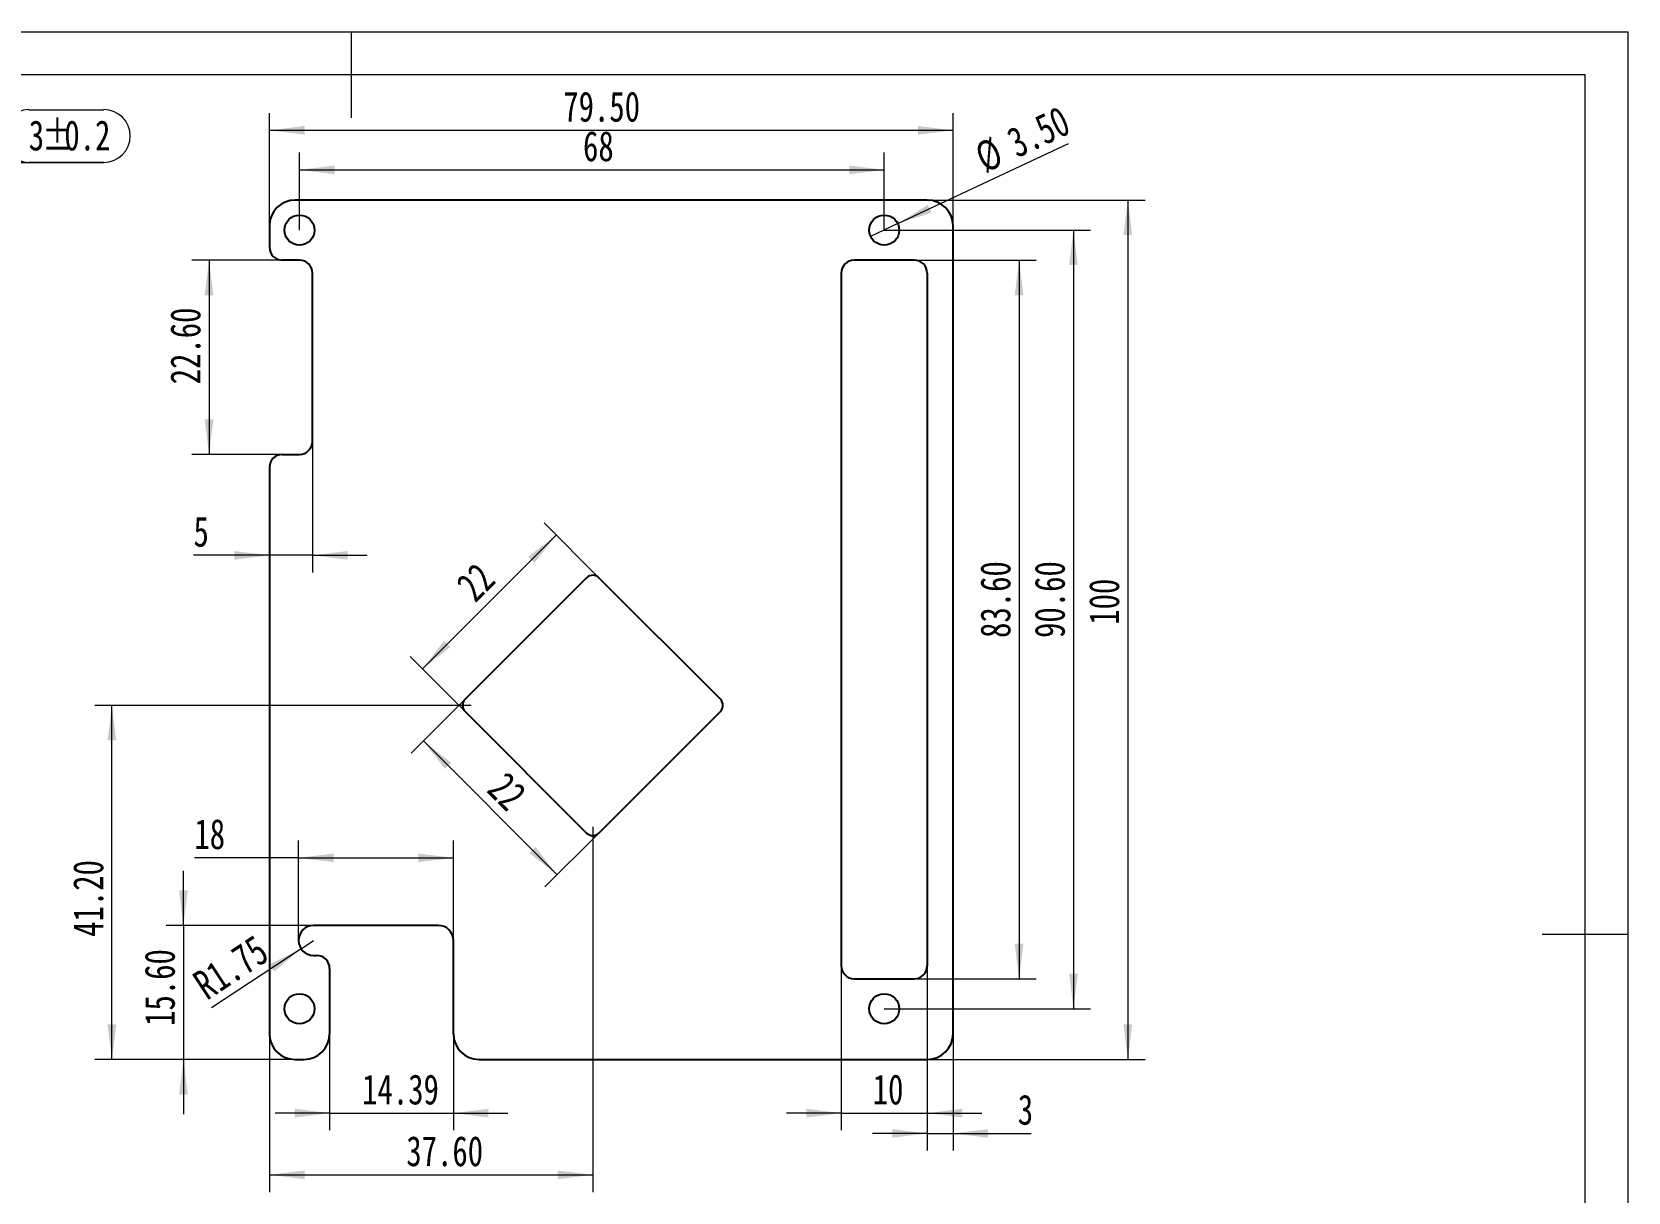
# Model space of a CAD drawing. Header units: millimetres. Extents: x 0 to 297, y 0 to 210.
# Drawn here: x 111.4 to 297, y 75 to 210 of the extents above; entities that cross this region are included whole.
import ezdxf

# ---------------------------------------------------------------- set-up
doc = ezdxf.new("R2010")
doc.units = ezdxf.units.MM
doc.header["$PDSIZE"] = -1
doc.styles.add('SLDTEXTSTYLE1', font='HYSWLONGFANGSONG.TTF')
doc.dimstyles.new('SLDDIMSTYLE0', dxfattribs={"dimtxt": 3.5, "dimasz": 4.08, "dimexe": 0, "dimexo": 0.0625, "dimgap": 0.875, "dimtad": 2, "dimrnd": 1e-09, "dimzin": 12, "dimdsep": 46, "dimtxsty": 'SLDTEXTSTYLE1', "dimsah": 1, "dimcen": 0.09, "dimadec": 0, "dimazin": 3, "dimtfac": 1, "dimtofl": 0, "dimtmove": 0, "dimatfit": 3, "dimfxl": 1, "dimfrac": 2, "dimtolj": 1, "dimtzin": 12, "dimarcsym": 0})
doc.dimstyles.new('SLDDIMSTYLE1', dxfattribs={"dimtxt": 3.5, "dimasz": 4.08, "dimexe": 0, "dimexo": 0.0625, "dimgap": 0.875, "dimtad": 2, "dimrnd": 1e-09, "dimzin": 4, "dimdsep": 46, "dimtxsty": 'SLDTEXTSTYLE1', "dimsah": 1, "dimcen": 0.09, "dimadec": 0, "dimazin": 1, "dimtfac": 1, "dimtofl": 0, "dimtmove": 0, "dimatfit": 3, "dimfxl": 1, "dimfrac": 2, "dimtolj": 1, "dimtzin": 12, "dimarcsym": 0})
doc.dimstyles.new('SLDDIMSTYLE2', dxfattribs={"dimtxt": 3.5, "dimasz": 4.08, "dimexe": 0, "dimexo": 0.0625, "dimgap": 0.875, "dimtad": 2, "dimrnd": 1e-09, "dimzin": 4, "dimdsep": 46, "dimtxsty": 'SLDTEXTSTYLE1', "dimblk1": 'NONE', "dimsah": 1, "dimcen": 0, "dimadec": 0, "dimazin": 1, "dimtfac": 1, "dimtmove": 0, "dimatfit": 3, "dimldrblk": 'NONE', "dimfxl": 1, "dimfrac": 2, "dimtolj": 1, "dimtzin": 12, "dimarcsym": 0})
doc.dimstyles.new('SLDDIMSTYLE3', dxfattribs={"dimtxt": 3.5, "dimasz": 4.08, "dimexe": 0, "dimexo": 0.0625, "dimgap": 0.875, "dimtad": 2, "dimrnd": 1e-09, "dimzin": 12, "dimdsep": 46, "dimtxsty": 'SLDTEXTSTYLE1', "dimsah": 1, "dimcen": 0.09, "dimadec": 0, "dimazin": 3, "dimtfac": 1, "dimtmove": 0, "dimatfit": 0, "dimfxl": 1, "dimfrac": 2, "dimtolj": 1, "dimtzin": 12, "dimarcsym": 0})
doc.dimstyles.new('SLDDIMSTYLE4', dxfattribs={"dimtxt": 3.5, "dimasz": 4.08, "dimexe": 0, "dimexo": 0.0625, "dimgap": 0.875, "dimtad": 2, "dimrnd": 1e-09, "dimzin": 4, "dimdsep": 46, "dimtxsty": 'SLDTEXTSTYLE1', "dimsah": 1, "dimcen": 0.09, "dimadec": 0, "dimazin": 1, "dimtfac": 1, "dimtmove": 0, "dimatfit": 0, "dimfxl": 1, "dimfrac": 2, "dimtolj": 1, "dimtzin": 12, "dimarcsym": 0})
doc.dimstyles.new('SLDDIMSTYLE5', dxfattribs={"dimtxt": 3.5, "dimasz": 4.08, "dimexe": 0, "dimexo": 0.0625, "dimgap": 0.875, "dimtad": 2, "dimrnd": 1e-09, "dimzin": 12, "dimdsep": 46, "dimtxsty": 'SLDTEXTSTYLE1', "dimsah": 1, "dimcen": 0, "dimadec": 0, "dimazin": 3, "dimtfac": 1, "dimtofl": 0, "dimtmove": 0, "dimatfit": 3, "dimfxl": 1, "dimfrac": 2, "dimtolj": 1, "dimtzin": 12, "dimarcsym": 0})

# ---------------------------------------------------------------- blocks, each defined once
blk = doc.blocks.new('_D')
at = {"color": 6, "linetype": 'Continuous', "lineweight": 18, "true_color": 0xff00ff}
for p, q in [((142.39, 104.29), (142.39, 115.9)), ((160.39, 104.29), (160.39, 115.9)), ((142.39, 113.9), (130.27, 113.9)), ((142.39, 113.9), (160.39, 113.9))]:
    blk.add_line(p, q, dxfattribs=at)
for points in [[(142.39, 113.9), (146.47, 113.4), (146.47, 114.41)], [(160.39, 113.9), (156.31, 114.41), (156.31, 113.4)]]:
    blk.add_solid(points, dxfattribs=at)
at = {"color": 6, "linetype": 'Continuous', "lineweight": 18, "true_color": 0xff00ff, "insert": (130.27, 118.42), "char_height": 3.5, "attachment_point": 1, "style": 'SLDTEXTSTYLE1'}
blk.add_mtext('18', dxfattribs=at)
blk = doc.blocks.new('_D_1')
at = {"color": 6, "linetype": 'Continuous', "lineweight": 18, "true_color": 0xff00ff}
for p, q in [((142.5, 186.94), (142.5, 195.95)), ((210.5, 186.94), (210.5, 195.95)), ((142.5, 193.95), (210.5, 193.95))]:
    blk.add_line(p, q, dxfattribs=at)
for points in [[(142.5, 193.95), (146.58, 193.44), (146.58, 194.45)], [(210.5, 193.95), (206.42, 194.45), (206.42, 193.44)]]:
    blk.add_solid(points, dxfattribs=at)
at = {"color": 6, "linetype": 'Continuous', "lineweight": 18, "true_color": 0xff00ff, "insert": (175.47, 198.46), "char_height": 3.5, "attachment_point": 1, "style": 'SLDTEXTSTYLE1'}
blk.add_mtext('68', dxfattribs=at)
blk = doc.blocks.new('_D_2')
at = {"color": 6, "linetype": 'Continuous', "lineweight": 18, "true_color": 0xff00ff}
for p, q in [((139, 187.44), (139, 200.55)), ((218.5, 187.44), (218.5, 200.55)), ((139, 198.55), (218.5, 198.55))]:
    blk.add_line(p, q, dxfattribs=at)
for points in [[(139, 198.55), (143.08, 198.04), (143.08, 199.06)], [(218.5, 198.55), (214.42, 199.06), (214.42, 198.04)]]:
    blk.add_solid(points, dxfattribs=at)
at = {"color": 6, "linetype": 'Continuous', "lineweight": 18, "true_color": 0xff00ff, "insert": (173.17, 203.06), "char_height": 3.5, "attachment_point": 1, "style": 'SLDTEXTSTYLE1'}
blk.add_mtext('79.50', dxfattribs=at)
blk = doc.blocks.new('_D_3')
at = {"color": 6, "linetype": 'Continuous', "lineweight": 18, "true_color": 0xff00ff}
for p, q in [((214, 183.44), (228.18, 183.44)), ((226.18, 183.44), (226.18, 99.84)), ((214, 99.84), (228.18, 99.84))]:
    blk.add_line(p, q, dxfattribs=at)
for points in [[(226.18, 183.44), (225.67, 179.36), (226.69, 179.36)], [(226.18, 99.84), (226.69, 103.92), (225.67, 103.92)]]:
    blk.add_solid(points, dxfattribs=at)
at = {"color": 6, "linetype": 'Continuous', "lineweight": 18, "true_color": 0xff00ff, "insert": (221.67, 139.49), "char_height": 3.5, "attachment_point": 1, "rotation": 90, "style": 'SLDTEXTSTYLE1'}
blk.add_mtext('83.60', dxfattribs=at)
blk = doc.blocks.new('_D_4')
at = {"color": 6, "linetype": 'Continuous', "lineweight": 18, "true_color": 0xff00ff}
for p, q in [((210.5, 186.94), (234.5, 186.94)), ((232.5, 186.94), (232.5, 96.34)), ((210.5, 96.34), (234.5, 96.34))]:
    blk.add_line(p, q, dxfattribs=at)
for points in [[(232.5, 186.94), (232, 182.86), (233.01, 182.86)], [(232.5, 96.34), (233.01, 100.42), (232, 100.42)]]:
    blk.add_solid(points, dxfattribs=at)
at = {"color": 6, "linetype": 'Continuous', "lineweight": 18, "true_color": 0xff00ff, "insert": (227.99, 139.49), "char_height": 3.5, "attachment_point": 1, "rotation": 90, "style": 'SLDTEXTSTYLE1'}
blk.add_mtext('90.60', dxfattribs=at)
blk = doc.blocks.new('_D_5')
at = {"color": 6, "linetype": 'Continuous', "lineweight": 18, "true_color": 0xff00ff}
for p, q in [((215.5, 190.44), (240.83, 190.44)), ((238.83, 190.44), (238.83, 90.44)), ((215.5, 90.44), (240.83, 90.44))]:
    blk.add_line(p, q, dxfattribs=at)
for points in [[(238.83, 190.44), (238.32, 186.36), (239.33, 186.36)], [(238.83, 90.44), (239.33, 94.52), (238.32, 94.52)]]:
    blk.add_solid(points, dxfattribs=at)
at = {"color": 6, "linetype": 'Continuous', "lineweight": 18, "true_color": 0xff00ff, "insert": (234.31, 141.02), "char_height": 3.5, "attachment_point": 1, "rotation": 90, "style": 'SLDTEXTSTYLE1'}
blk.add_mtext('100', dxfattribs=at)
blk = doc.blocks.new('_D_6')
at = {"color": 6, "linetype": 'Continuous', "lineweight": 18, "true_color": 0xff00ff}
for q in [(231.91, 197.03), (208.91, 186.19)]:
    blk.add_line((212.08, 187.69), q, dxfattribs=at)
blk.add_solid([(212.08, 187.69), (215.99, 188.96), (215.56, 189.88)], dxfattribs=at)
at = {"color": 6, "linetype": 'Continuous', "lineweight": 18, "true_color": 0xff00ff, "char_height": 3.5, "attachment_point": 1, "rotation": 25.2166, "style": 'SLDTEXTSTYLE1'}
for s, insert in [('3.50', (224.45, 198.46)), ('%%c', (220.72, 196.72))]:
    blk.add_mtext(s, dxfattribs=dict(at, insert=insert))
blk = doc.blocks.new('_None')
blk = doc.blocks.new('_D_7')
at = {"color": 6, "linetype": 'Continuous', "lineweight": 18, "true_color": 0xff00ff}
for p, q in [((205.5, 101.34), (205.5, 82.2)), ((215.5, 101.34), (215.5, 82.2)), ((205.5, 84.2), (199.15, 84.2)), ((205.5, 84.2), (215.5, 84.2)), ((215.5, 84.2), (221.85, 84.2))]:
    blk.add_line(p, q, dxfattribs=at)
for points in [[(205.5, 84.2), (201.42, 84.71), (201.42, 83.69)], [(215.5, 84.2), (219.58, 83.69), (219.58, 84.71)]]:
    blk.add_solid(points, dxfattribs=at)
at = {"color": 6, "linetype": 'Continuous', "lineweight": 18, "true_color": 0xff00ff, "insert": (209.16, 88.71), "char_height": 3.5, "attachment_point": 1, "style": 'SLDTEXTSTYLE1'}
blk.add_mtext('10', dxfattribs=at)
blk = doc.blocks.new('_D_8')
at = {"color": 6, "linetype": 'Continuous', "lineweight": 18, "true_color": 0xff00ff}
for p, q in [((215.5, 101.34), (215.5, 79.84)), ((218.5, 93.44), (218.5, 79.84)), ((215.5, 81.84), (209.15, 81.84)), ((215.5, 81.84), (218.5, 81.84)), ((218.5, 81.84), (227.57, 81.84))]:
    blk.add_line(p, q, dxfattribs=at)
for points in [[(215.5, 81.84), (211.42, 82.34), (211.42, 81.33)], [(218.5, 81.84), (222.58, 81.33), (222.58, 82.34)]]:
    blk.add_solid(points, dxfattribs=at)
at = {"color": 6, "linetype": 'Continuous', "lineweight": 18, "true_color": 0xff00ff, "insert": (226.03, 86.35), "char_height": 3.5, "attachment_point": 1, "style": 'SLDTEXTSTYLE1'}
blk.add_mtext('3', dxfattribs=at)
blk = doc.blocks.new('_D_9')
at = {"color": 6, "linetype": 'Continuous', "lineweight": 18, "true_color": 0xff00ff}
for p, q in [((140.5, 183.44), (129.98, 183.44)), ((131.98, 183.44), (131.98, 160.84)), ((140.5, 160.84), (129.98, 160.84))]:
    blk.add_line(p, q, dxfattribs=at)
for points in [[(131.98, 183.44), (131.47, 179.36), (132.49, 179.36)], [(131.98, 160.84), (132.49, 164.92), (131.47, 164.92)]]:
    blk.add_solid(points, dxfattribs=at)
at = {"color": 6, "linetype": 'Continuous', "lineweight": 18, "true_color": 0xff00ff, "insert": (127.47, 169), "char_height": 3.5, "attachment_point": 1, "rotation": 90, "style": 'SLDTEXTSTYLE1'}
blk.add_mtext('22.60', dxfattribs=at)
blk = doc.blocks.new('_D_10')
at = {"color": 6, "linetype": 'Continuous', "lineweight": 18, "true_color": 0xff00ff}
for p, q in [((144, 162.34), (144, 147.1)), ((139, 149.1), (130.17, 149.1)), ((144, 149.1), (139, 149.1)), ((144, 149.1), (150.35, 149.1))]:
    blk.add_line(p, q, dxfattribs=at)
for points in [[(139, 149.1), (134.92, 149.6), (134.92, 148.59)], [(144, 149.1), (148.08, 148.59), (148.08, 149.6)]]:
    blk.add_solid(points, dxfattribs=at)
at = {"color": 6, "linetype": 'Continuous', "lineweight": 18, "true_color": 0xff00ff, "insert": (130.17, 153.61), "char_height": 3.5, "attachment_point": 1, "style": 'SLDTEXTSTYLE1'}
blk.add_mtext('5', dxfattribs=at)
blk = doc.blocks.new('_D_11')
at = {"color": 6, "linetype": 'Continuous', "lineweight": 18, "true_color": 0xff00ff}
for p, q in [((146, 93.44), (146, 82.2)), ((160.39, 93.44), (160.39, 82.2)), ((146, 84.2), (139.65, 84.2)), ((146, 84.2), (160.39, 84.2)), ((160.39, 84.2), (166.74, 84.2))]:
    blk.add_line(p, q, dxfattribs=at)
for points in [[(146, 84.2), (141.92, 84.71), (141.92, 83.69)], [(160.39, 84.2), (164.47, 83.69), (164.47, 84.71)]]:
    blk.add_solid(points, dxfattribs=at)
at = {"color": 6, "linetype": 'Continuous', "lineweight": 18, "true_color": 0xff00ff, "insert": (149.78, 88.71), "char_height": 3.5, "attachment_point": 1, "style": 'SLDTEXTSTYLE1'}
blk.add_mtext('14.39', dxfattribs=at)
blk = doc.blocks.new('_D_12')
at = {"color": 6, "linetype": 'Continuous', "lineweight": 18, "true_color": 0xff00ff}
for p, q in [((129, 106.04), (129, 112.39)), ((144.14, 106.04), (127, 106.04)), ((129, 106.04), (129, 90.44)), ((142, 90.44), (127, 90.44)), ((129, 90.44), (129, 84.09))]:
    blk.add_line(p, q, dxfattribs=at)
for points in [[(129, 106.04), (129.51, 110.12), (128.49, 110.12)], [(129, 90.44), (128.49, 86.36), (129.51, 86.36)]]:
    blk.add_solid(points, dxfattribs=at)
at = {"color": 6, "linetype": 'Continuous', "lineweight": 18, "true_color": 0xff00ff, "insert": (124.49, 94.35), "char_height": 3.5, "attachment_point": 1, "rotation": 90, "style": 'SLDTEXTSTYLE1'}
blk.add_mtext('15.60', dxfattribs=at)
blk = doc.blocks.new('_D_13')
at = {"color": 6, "linetype": 'Continuous', "lineweight": 18, "true_color": 0xff00ff}
for q in [(144.14, 104.29), (132.26, 96.45)]:
    blk.add_line((142.68, 103.33), q, dxfattribs=at)
blk.add_solid([(142.68, 103.33), (138.99, 101.5), (139.55, 100.66)], dxfattribs=at)
at = {"color": 6, "linetype": 'Continuous', "lineweight": 18, "true_color": 0xff00ff, "insert": (129.8, 100.17), "char_height": 3.5, "attachment_point": 1, "rotation": 33.4587, "style": 'SLDTEXTSTYLE1'}
blk.add_mtext('R1.75', dxfattribs=at)
blk = doc.blocks.new('_D_14')
at = {"color": 6, "linetype": 'Continuous', "lineweight": 18, "true_color": 0xff00ff}
for p, q in [((161.75, 132.35), (155.48, 126.08)), ((172.45, 111.94), (156.9, 127.5)), ((177.3, 116.79), (171.04, 110.53))]:
    blk.add_line(p, q, dxfattribs=at)
for points in [[(156.9, 127.5), (159.42, 124.25), (160.14, 124.97)], [(172.45, 111.94), (169.93, 115.18), (169.21, 114.47)]]:
    blk.add_solid(points, dxfattribs=at)
at = {"color": 6, "linetype": 'Continuous', "lineweight": 18, "true_color": 0xff00ff, "insert": (166.62, 124.15), "char_height": 3.5, "attachment_point": 1, "rotation": 315, "style": 'SLDTEXTSTYLE1'}
blk.add_mtext('22', dxfattribs=at)
blk = doc.blocks.new('_D_15')
at = {"color": 6, "linetype": 'Continuous', "lineweight": 18, "true_color": 0xff00ff}
for p, q in [((176.6, 117.5), (176.6, 75.02)), ((139, 93.44), (139, 75.02)), ((139, 77.02), (176.6, 77.02))]:
    blk.add_line(p, q, dxfattribs=at)
for points in [[(139, 77.02), (143.08, 76.51), (143.08, 77.53)], [(176.6, 77.02), (172.52, 77.53), (172.52, 76.51)]]:
    blk.add_solid(points, dxfattribs=at)
at = {"color": 6, "linetype": 'Continuous', "lineweight": 18, "true_color": 0xff00ff, "insert": (154.92, 81.53), "char_height": 3.5, "attachment_point": 1, "style": 'SLDTEXTSTYLE1'}
blk.add_mtext('37.60', dxfattribs=at)
blk = doc.blocks.new('_D_16')
at = {"color": 6, "linetype": 'Continuous', "lineweight": 18, "true_color": 0xff00ff}
for p, q in [((162.46, 131.64), (118.68, 131.64)), ((120.68, 90.44), (120.68, 131.64)), ((142, 90.44), (118.68, 90.44))]:
    blk.add_line(p, q, dxfattribs=at)
for points in [[(120.68, 131.64), (120.17, 127.56), (121.19, 127.56)], [(120.68, 90.44), (121.19, 94.52), (120.17, 94.52)]]:
    blk.add_solid(points, dxfattribs=at)
at = {"color": 6, "linetype": 'Continuous', "lineweight": 18, "true_color": 0xff00ff, "insert": (116.17, 104.71), "char_height": 3.5, "attachment_point": 1, "rotation": 90, "style": 'SLDTEXTSTYLE1'}
blk.add_mtext('41.20', dxfattribs=at)
blk = doc.blocks.new('_D_17')
at = {"color": 6, "linetype": 'Continuous', "lineweight": 18, "true_color": 0xff00ff}
for p, q in [((177.3, 146.49), (170.93, 152.87)), ((156.79, 135.89), (172.34, 151.45)), ((161.75, 130.93), (155.37, 137.31))]:
    blk.add_line(p, q, dxfattribs=at)
for points in [[(172.34, 151.45), (169.1, 148.93), (169.82, 148.21)], [(156.79, 135.89), (160.03, 138.42), (159.31, 139.14)]]:
    blk.add_solid(points, dxfattribs=at)
at = {"color": 6, "linetype": 'Continuous', "lineweight": 18, "true_color": 0xff00ff, "insert": (160.47, 145.96), "char_height": 3.5, "attachment_point": 1, "rotation": 45, "style": 'SLDTEXTSTYLE1'}
blk.add_mtext('22', dxfattribs=at)
blk = doc.blocks.new('_D_18')
at = {"color": 6, "linetype": 'Continuous', "lineweight": 18, "true_color": 0xff00ff}
for p, q in [((111.01, 200.95), (119.75, 200.95)), ((98.06, 190.44), (98.06, 196.82)), ((101.06, 190.44), (101.06, 196.82)), ((98.06, 194.82), (91.71, 194.82)), ((101.06, 194.82), (98.06, 194.82)), ((101.06, 194.82), (119.75, 194.82)), ((119.75, 194.82), (111.01, 194.82))]:
    blk.add_line(p, q, dxfattribs=at)
for centre, start, end in [((111.01, 197.89), 90, 270), ((119.75, 197.89), 270, 90)]:
    blk.add_arc(centre, 3.07, start, end, dxfattribs=at)
for points in [[(98.06, 194.82), (93.98, 195.33), (93.98, 194.31)], [(101.06, 194.82), (105.14, 194.31), (105.14, 195.33)]]:
    blk.add_solid(points, dxfattribs=at)
at = {"color": 6, "linetype": 'Continuous', "lineweight": 18, "true_color": 0xff00ff, "char_height": 3.5, "attachment_point": 1, "style": 'SLDTEXTSTYLE1'}
for s, insert in [('3', (111.01, 199.71)), ('%%p', (112.55, 199.73)), ('0.2', (115.15, 199.71))]:
    blk.add_mtext(s, dxfattribs=dict(at, insert=insert))

msp = doc.modelspace()

# ---------------------------------------------------------------- linework, layer by layer
at = {"color": 7, "linetype": 'Continuous', "lineweight": 18}
for p, q in [((0, 210), (297, 210)), ((148.5, 210), (148.5, 200)), ((297, 0), (297, 210)), ((292, 205), (25, 205)), ((292, 5), (292, 205)), ((297, 105), (287, 105))]:
    msp.add_line(p, q, dxfattribs=at)
at = {"color": 7, "linetype": 'Continuous', "lineweight": 25}
for p, q in [((215.498, 190.44), (141.998, 190.44)), ((138.998, 187.44), (138.998, 184.94)), ((218.498, 93.44), (218.498, 187.44)), ((142.498, 183.44), (140.498, 183.44)), ((143.998, 162.34), (143.998, 181.94)), ((205.498, 181.94), (205.498, 101.34)), ((213.998, 183.44), (206.998, 183.44)), ((215.498, 181.94), (215.498, 101.34)), ((140.498, 160.84), (142.498, 160.84)), ((138.998, 159.34), (138.998, 93.44)), ((175.891, 146.49), (161.748, 132.347)), ((191.447, 132.347), (177.305, 146.49)), ((161.748, 130.933), (175.891, 116.791)), ((177.305, 116.791), (191.447, 130.933)), ((158.637, 106.043), (144.137, 106.043)), ((160.387, 93.44), (160.387, 104.293)), ((144.137, 102.543), (144.498, 102.543)), ((145.998, 101.043), (145.998, 93.44)), ((206.998, 99.84), (213.998, 99.84)), ((141.998, 90.44), (142.998, 90.44)), ((163.387, 90.44), (215.498, 90.44))]:
    msp.add_line(p, q, dxfattribs=at)
for centre in [(142.498, 186.94), (210.498, 186.94), (142.498, 96.34), (210.498, 96.34)]:
    msp.add_circle(centre, 1.75, dxfattribs=at)
for centre, radius, start, end in [((141.998, 187.44), 3, 90, 180), ((215.498, 187.44), 3, 0, 90), ((140.498, 184.94), 1.5, 180, 270), ((142.498, 181.94), 1.5, 0, 90), ((206.998, 181.94), 1.5, 90, 180), ((213.998, 181.94), 1.5, 0, 90), ((142.498, 162.34), 1.5, 270, 0), ((140.498, 159.34), 1.5, 90, 180), ((176.598, 145.782), 1, 45, 135), ((162.456, 131.64), 1, 135, 225), ((190.74, 131.64), 1, 315, 45), ((176.598, 117.498), 1, 225, 315), ((144.137, 104.293), 1.75, 90, 270), ((158.637, 104.293), 1.75, 0, 90), ((144.498, 101.043), 1.5, 0, 90), ((206.998, 101.34), 1.5, 180, 270), ((213.998, 101.34), 1.5, 270, 0), ((141.998, 93.44), 3, 180, 270), ((142.998, 93.44), 3, 270, 0), ((163.387, 93.44), 3, 180, 270), ((215.498, 93.44), 3, 270, 0)]:
    msp.add_arc(centre, radius, start, end, dxfattribs=at)
at = {"color": 6, "linetype": 'Continuous', "lineweight": 18, "true_color": 0xff00ff}
msp.add_point((142.387, 104.293), dxfattribs=at)

# ---------------------------------------------------------------- dimensions: what is measured, and where the dimension line sits
for base, p1, p2, dimstyle, picture, middle in [((218.498, 198.552), (138.998, 187.44), (218.498, 187.44), 'SLDDIMSTYLE1', '_D_2', (177.005, 198.552)), ((210.498, 193.945), (142.498, 186.94), (210.498, 186.94), 'SLDDIMSTYLE0', '_D_1', (177.005, 193.945)), ((138.998, 149.097), (143.998, 162.34), (138.998, 159.34), 'SLDDIMSTYLE3', '_D_10', (130.936, 149.097)), ((160.387, 113.905), (142.387, 104.293), (160.387, 104.293), 'SLDDIMSTYLE0', '_D', (131.806, 113.905)), ((176.598, 77.022), (138.998, 93.44), (176.598, 117.498), 'SLDDIMSTYLE1', '_D_15', (158.758, 77.022)), ((215.498, 84.201), (205.498, 101.34), (215.498, 101.34), 'SLDDIMSTYLE3', '_D_7', (210.699, 84.201)), ((218.498, 81.836), (215.498, 101.34), (218.498, 93.44), 'SLDDIMSTYLE3', '_D_8', (226.799, 81.836)), ((160.387, 84.201), (145.998, 93.44), (160.387, 93.44), 'SLDDIMSTYLE3', '_D_11', (153.612, 84.201))]:
    dim = msp.add_linear_dim(base=base, p1=p1, p2=p2, dimstyle=dimstyle, dxfattribs=at)
    dim.commit()
    dim.dimension.update_dxf_attribs({"geometry": picture, "text_midpoint": middle, "dimtype": 160})
dim = msp.add_diameter_dim_2p(p1=(208.914, 186.195), p2=(212.081, 187.686), dimstyle='SLDDIMSTYLE2', dxfattribs=at)
dim.commit()
dim.dimension.update_dxf_attribs({"geometry": '_D_6', "text_midpoint": (227.478, 194.937), "dimtype": 163})
dim = msp.add_linear_dim(base=(98.059, 194.818), p1=(101.059, 190.44), p2=(98.059, 190.44), text='<>%%p0.2', dimstyle='SLDDIMSTYLE3', dxfattribs=at)
dim.commit()
dim.dimension.update_dxf_attribs({"geometry": '_D_18', "text_midpoint": (115.384, 194.818), "dimtype": 160})
for base, p1, p2, angle, dimstyle, picture, middle in [((238.827, 90.44), (215.498, 190.44), (215.498, 90.44), 90, 'SLDDIMSTYLE0', '_D_5', (238.827, 143.323)), ((232.504, 96.34), (210.498, 186.94), (210.498, 96.34), 90, 'SLDDIMSTYLE1', '_D_4', (232.504, 143.323)), ((131.982, 160.84), (140.498, 183.44), (140.498, 160.84), 90, 'SLDDIMSTYLE4', '_D_9', (131.982, 172.836)), ((226.181, 99.84), (213.998, 183.44), (213.998, 99.84), 90, 'SLDDIMSTYLE1', '_D_3', (226.181, 143.323)), ((172.343, 151.451), (161.748, 130.933), (177.305, 146.49), 45, 'SLDDIMSTYLE0', '_D_17', (164.747, 143.855)), ((156.897, 127.496), (177.305, 116.791), (161.748, 132.347), 315, 'SLDDIMSTYLE0', '_D_14', (164.517, 119.877)), ((120.68, 131.64), (141.998, 90.44), (162.456, 131.64), 90, 'SLDDIMSTYLE1', '_D_16', (120.68, 108.548)), ((128.998, 90.44), (144.137, 106.043), (141.998, 90.44), 90, 'SLDDIMSTYLE4', '_D_12', (128.998, 98.181))]:
    dim = msp.add_linear_dim(base=base, p1=p1, p2=p2, angle=angle, dimstyle=dimstyle, dxfattribs=at)
    dim.commit()
    dim.dimension.update_dxf_attribs({"geometry": picture, "text_midpoint": middle, "dimtype": 160})
dim = msp.add_radius_dim(center=(144.137, 104.293), mpoint=(142.677, 103.329), dimstyle='SLDDIMSTYLE5', dxfattribs=at)
dim.commit()
dim.dimension.update_dxf_attribs({"geometry": '_D_13', "text_midpoint": (135.281, 98.441), "dimtype": 164})

doc.saveas('drawing.dxf')
